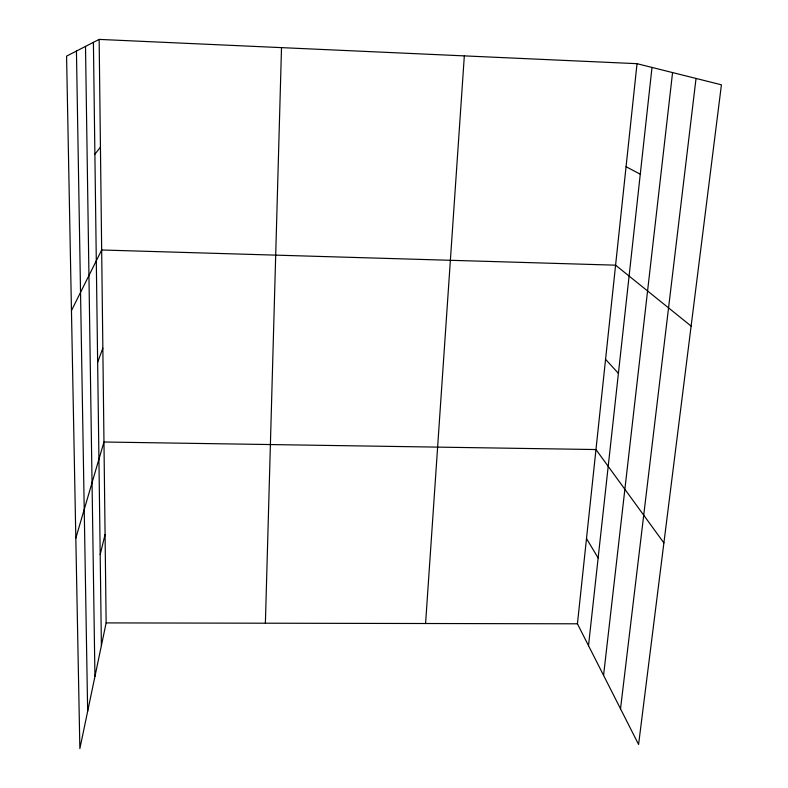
<?xml version="1.0" encoding="UTF-8"?>
<svg xmlns="http://www.w3.org/2000/svg" width="788" height="788" viewBox="0 0 788 788"><rect width="100%" height="100%" fill="white"/><g stroke="black" fill="none" stroke-linecap="round" stroke-linejoin="round"><path stroke-width="1.18" d="M265.389 623.21L281.513 47.635M425.579 623.515L464.329 55.879M637.029 63.68L721.424 84.799L638.585 744.463L577.427 623.8L637.029 63.68L99.15 39.4L66.576 56.125L79.864 748.6L106.134 622.904L99.15 39.4M588.508 645.677L652.001 67.423M603.569 675.385L672.568 72.575M620.52 708.836L696.04 78.445M100.194 554.525L105.08 534.471M75.825 538.105L103.967 442.009L595.964 449.544L663.89 542.912M97.653 362.303L102.844 348.168M71.462 310.6L101.672 249.993L615.586 265.172L691.125 326.084M94.895 154.231L100.44 147.179M106.134 622.904L577.427 623.8M626.066 166.711L640.27 174.197M605.558 359.358L618.413 373.345M586.499 538.539L598.131 558.002M76.436 51.062L87.655 711.308M85.508 46.403L94.944 676.439M93.408 42.345L101.396 645.569"/></g></svg>
